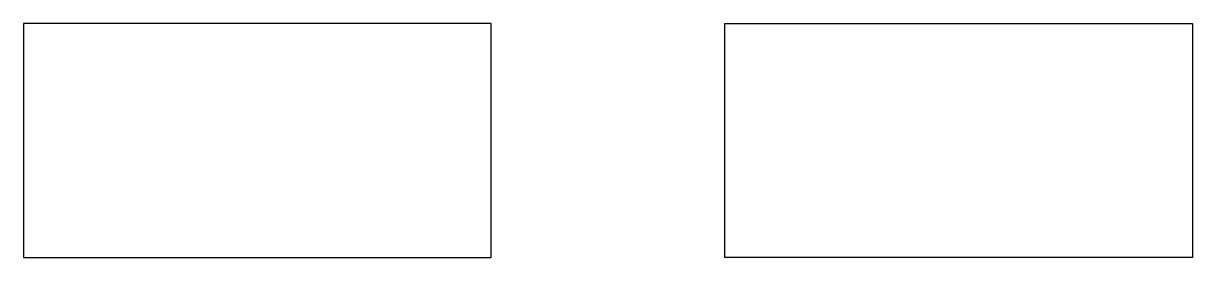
# Model space of a CAD drawing. Extents: x 0 to 5, y 0 to 1.
import ezdxf

# ---------------------------------------------------------------- set-up
doc = ezdxf.new("R2010")
doc.units = 0
doc.layers.get('0').update_dxf_attribs({"linetype": 'CONTINUOUS'})

msp = doc.modelspace()

# ---------------------------------------------------------------- linework, layer by layer
for p, q in [((2, 1), (0, 1)), ((0, 1), (0, 0)), ((2, 0), (2, 1)), ((3, 1), (5, 1)), ((3, 0), (3, 1)), ((5, 1), (5, 0)), ((0, 0), (2, 0)), ((5, 0), (3, 0))]:
    msp.add_line(p, q)

doc.saveas('drawing.dxf')
